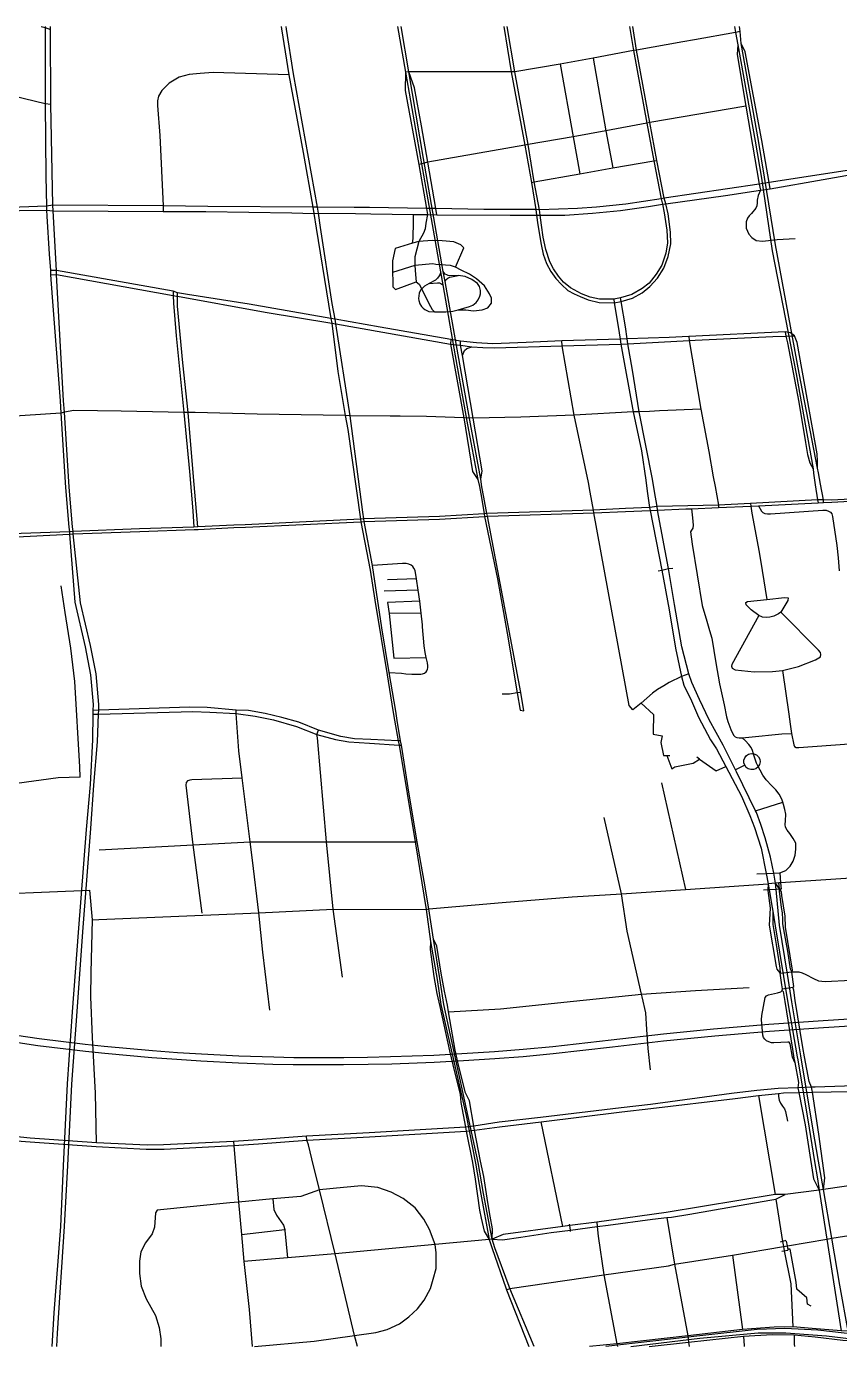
# Model space of a CAD drawing. Header units: inches. Extents: x 13420766 to 13428247, y 3677305 to 3681805.
# Drawn here: x 13423400 to 13426172, y 3677305 to 3681805 of the extents above; entities that cross this region are included whole.
import ezdxf

# ---------------------------------------------------------------- set-up
doc = ezdxf.new("R2010")
doc.units = ezdxf.units.IN
doc.header["$MEASUREMENT"] = 0

msp = doc.modelspace()

# ---------------------------------------------------------------- linework, layer by layer
for points in [[(13422445.6, 3681802.6), (13422458.1, 3681804.6), (13422696, 3681737.6), (13422710.9, 3681731.6), (13422839.9, 3681688.9), (13422871.8, 3681679.8), (13423171.6, 3681612.9), (13423463.9, 3681542.3), (13423483.6, 3681540.6)], [(13423450, 3681805.3), (13423463.5, 3681801.2), (13423482, 3681794.9)], [(13423463.6, 3681805.3), (13423463.5, 3681801.2), (13423463.9, 3681542.3), (13423465.8, 3681294.4), (13423468.1, 3681193), (13423468.3, 3681178.7)], [(13423490.3, 3681196.1), (13423483.6, 3681540.6), (13423482, 3681794.9), (13423482.3, 3681805.3)], [(13424267.9, 3681805.3), (13424269.2, 3681796.9), (13424295.1, 3681640.8), (13424343.8, 3681375.8), (13424376.2, 3681189.3), (13424379.8, 3681167.6), (13424387.9, 3681117.5)], [(13424402.1, 3681120.4), (13424395.5, 3681169), (13424392.8, 3681189.1), (13424310.4, 3681643.7), (13424287.1, 3681795.8), (13424285.4, 3681805.3)], [(13424664.9, 3681805.3), (13424692.7, 3681648.9), (13424743.9, 3681355.7)], [(13424754.1, 3681355.6), (13424703.3, 3681650.7), (13424677, 3681805.3)], [(13425027.6, 3681805.3), (13425053.1, 3681650), (13425099, 3681400.8), (13425121.7, 3681273), (13425136.5, 3681180.7)], [(13425149.2, 3681180.3), (13425131.4, 3681275.3), (13425110.4, 3681403.1), (13425065.4, 3681650.7), (13425038.5, 3681805.3)], [(13425455.7, 3681805.3), (13425470, 3681722.8), (13425514.7, 3681475), (13425539.3, 3681347.4), (13425563.9, 3681217.8)], [(13425573.7, 3681219.4), (13425548.6, 3681348.8), (13425525.3, 3681477.7), (13425480.2, 3681724.2), (13425467, 3681805.3)], [(13425814, 3681805.3), (13425817.4, 3681784.9), (13425825.5, 3681742.7)], [(13425836.7, 3681746.7), (13425833.3, 3681788.3), (13425830.7, 3681805.3)], [(13425677.1, 3681759.6), (13425638.2, 3681752.6)], [(13425833.3, 3681788.3), (13425817.4, 3681784.9), (13425677.1, 3681759.6)], [(13425638.2, 3681752.6), (13425480.2, 3681724.2), (13425470, 3681722.8), (13425331.8, 3681697.4), (13425219.9, 3681676.8), (13425065.4, 3681650.7), (13425053.1, 3681650), (13424703.3, 3681650.7), (13424692.7, 3681648.9)], [(13425825.5, 3681742.7), (13425822.7, 3681709.6), (13425853, 3681533.9), (13425898.3, 3681267.4)], [(13425825.5, 3681742.7), (13425884.5, 3681414.2)], [(13425935.3, 3681252.2), (13425932.1, 3681272.8), (13425907.3, 3681416.4), (13425850.6, 3681718.2), (13425836.7, 3681746.7)], [(13425895.4, 3681416), (13425836.7, 3681746.7)], [(13425219.9, 3681676.8), (13425263.5, 3681429), (13425286.1, 3681302.5)], [(13425331.8, 3681697.4), (13425375.4, 3681449.5), (13425399, 3681322.9)], [(13422471.5, 3681650.3), (13422503.2, 3681643.5), (13422543.3, 3681627.9), (13422604.1, 3681597.1), (13422657.3, 3681555.3), (13422702.9, 3681519.4), (13422760.4, 3681483.1), (13422820.8, 3681446.4), (13422866.4, 3681411.3), (13422901.8, 3681373.3), (13422953.8, 3681305.3), (13422989.2, 3681261.8), (13423012.6, 3681238.3), (13423065.5, 3681205.3), (13423126.9, 3681182.2), (13423192.1, 3681175.3), (13423468.3, 3681178.7)], [(13423468.1, 3681193), (13423194.6, 3681182.1), (13423129.2, 3681189.2), (13423097.5, 3681200.4), (13423068, 3681212.4), (13423013.4, 3681245.5), (13422984.8, 3681271.6), (13422949.7, 3681316.3), (13422894.4, 3681388.5), (13422858.9, 3681423.6), (13422832.4, 3681444.7), (13422781.3, 3681478), (13422712.4, 3681521.1), (13422682.9, 3681542.2), (13422629.7, 3681587), (13422571, 3681621.6), (13422536.7, 3681639.9), (13422506.1, 3681651.9), (13422477.2, 3681658.9)], [(13424295.1, 3681640.8), (13424036.5, 3681647.7), (13423991.8, 3681644.7), (13423955.1, 3681641.2), (13423920.4, 3681632), (13423886.1, 3681612.2), (13423861.9, 3681587.1), (13423850.5, 3681567.3), (13423846.9, 3681552.1), (13423846.6, 3681535.9), (13423854.5, 3681433.9), (13423865.8, 3681193.8), (13423866.4, 3681174.3)], [(13424692.7, 3681648.9), (13424690.8, 3681587.2), (13424737.9, 3681334.7), (13424763.7, 3681185), (13424767.5, 3681163.7)], [(13424798.8, 3681163.4), (13424795.6, 3681184.6), (13424769, 3681342.3), (13424746.4, 3681466.7), (13424723, 3681596.4), (13424703.3, 3681650.7)], [(13425853, 3681533.9), (13425525.3, 3681477.7), (13425514.7, 3681475), (13425375.4, 3681449.5), (13425263.5, 3681429), (13425110.4, 3681403.1), (13425099, 3681400.8), (13424769, 3681342.3), (13424737.9, 3681334.7)], [(13425884.5, 3681414.2), (13425905.6, 3681288.2), (13425942.8, 3681039.8), (13426023.7, 3680621.5)], [(13426034.4, 3680623.2), (13425953.3, 3681061), (13425916.5, 3681290.9), (13425895.4, 3681416)], [(13424743.9, 3681355.7), (13424811.6, 3680968.8), (13424819.4, 3680924.6), (13424861.8, 3680682.2), (13424903.5, 3680446.8)], [(13424914.2, 3680450.6), (13424872.1, 3680685.5), (13424827.5, 3680936), (13424821.1, 3680969.9), (13424754.1, 3681355.6)], [(13425121.7, 3681273), (13425131.4, 3681275.3), (13425286.1, 3681302.5), (13425399, 3681322.9), (13425539.3, 3681347.4), (13425548.6, 3681348.8)], [(13426375.3, 3681339.2), (13426295, 3681328.5), (13425932.1, 3681272.8), (13425898.3, 3681267.4)], [(13425935.3, 3681252.2), (13426296.8, 3681315.2), (13426374.5, 3681326.6)], [(13425898.3, 3681267.4), (13425573.7, 3681219.4), (13425563.9, 3681217.8), (13425444, 3681199), (13425343.6, 3681189.7), (13425279.2, 3681184.2), (13425149.2, 3681180.3), (13425136.5, 3681180.7), (13424959.3, 3681180.7), (13424795.6, 3681184.6), (13424763.7, 3681185), (13424569.3, 3681187.9)], [(13425898.3, 3681267.4), (13425902, 3681246.7)], [(13424574.1, 3681166.7), (13424719.5, 3681164.2), (13424767.5, 3681163.7), (13424798.8, 3681163.4), (13425049.6, 3681161.4), (13425138.6, 3681161.7), (13425151.1, 3681162.2), (13425235.9, 3681161.7), (13425329.9, 3681168.3), (13425424.7, 3681177.8), (13425520.8, 3681191.9), (13425568.7, 3681199.3), (13425579.4, 3681201), (13425782.8, 3681228.7), (13425879.5, 3681243.3), (13425902, 3681246.7), (13425935.3, 3681252.2)], [(13425563.9, 3681217.8), (13425568.7, 3681199.3), (13425574, 3681169.7)], [(13425587.3, 3681166), (13425579.4, 3681201), (13425573.7, 3681219.4)], [(13425902, 3681246.7), (13425894.1, 3681228.5), (13425890.7, 3681212.7), (13425890.8, 3681204.3), (13425889.8, 3681193.9), (13425886.6, 3681186.3), (13425871.6, 3681167.6), (13425863.4, 3681159.1), (13425858.2, 3681151.3), (13425854.1, 3681138.8), (13425853.5, 3681129.1), (13425853.8, 3681117.8)], [(13423490.3, 3681196.1), (13423468.1, 3681193)], [(13423468.3, 3681178.7), (13423470, 3681158.2), (13423477.5, 3681028.9), (13423481.6, 3680973.3), (13423482.6, 3680958.9), (13423488.2, 3680882), (13423514.6, 3680528.6), (13423517.2, 3680487.3), (13423533.4, 3680233.5), (13423545.1, 3680099), (13423546.5, 3680082.8), (13423547.2, 3680074.7)], [(13423468.3, 3681178.7), (13423491.3, 3681176.7), (13423866.4, 3681174.3), (13424012, 3681174.4), (13424305.1, 3681170.4), (13424379.8, 3681167.6), (13424395.5, 3681169), (13424521.8, 3681167.3)], [(13423559.6, 3680075.8), (13423558.9, 3680084), (13423557.5, 3680099.4), (13423545.2, 3680234.7), (13423529.5, 3680490), (13423526.4, 3680529.6), (13423502.7, 3680959.4), (13423502.7, 3680973.2), (13423491.3, 3681176.7), (13423490.3, 3681196.1)], [(13424516.8, 3681188.1), (13424392.8, 3681189.1), (13424376.2, 3681189.3), (13424018.6, 3681192), (13423865.8, 3681193.8), (13423490.3, 3681196.1)], [(13424569.3, 3681187.9), (13424516.8, 3681188.1)], [(13425136.5, 3681180.7), (13425138.6, 3681161.7), (13425143.2, 3681129.3)], [(13425156, 3681128.2), (13425151.1, 3681162.2), (13425149.2, 3681180.3)], [(13424521.8, 3681167.3), (13424574.1, 3681166.7)], [(13424717.9, 3681082.5), (13424719.1, 3681140.4)], [(13424719.1, 3681140.4), (13424719.5, 3681164.2)], [(13424761.6, 3681134.6), (13424759.3, 3681115.2), (13424753.4, 3681100.5)], [(13424767.5, 3681163.7), (13424761.6, 3681134.6)], [(13425143.2, 3681129.3), (13425154.7, 3681061.5), (13425161.3, 3681029.3), (13425172.9, 3680997.4), (13425188.1, 3680970.2), (13425204.8, 3680946.5), (13425223.7, 3680925.2), (13425245.4, 3680904.8), (13425266.8, 3680893.7), (13425287.8, 3680884.3), (13425315.4, 3680873.7), (13425352.4, 3680863.9), (13425404, 3680862.8)], [(13425402.3, 3680875.2), (13425353.9, 3680875.6), (13425321.5, 3680882.3), (13425292, 3680893.4), (13425254.7, 3680914.1), (13425231.3, 3680933.1), (13425214.3, 3680954.2), (13425196.4, 3680978.7), (13425183.8, 3681003.1), (13425170.5, 3681044.8), (13425161.7, 3681086.8), (13425156, 3681128.2)], [(13425574, 3681169.7), (13425583.1, 3681110.3), (13425585.6, 3681067.6), (13425580.2, 3681032.5), (13425566, 3680991.1), (13425546.7, 3680961.2), (13425522.6, 3680930.6), (13425499.5, 3680912.2), (13425463.8, 3680891.3), (13425425.5, 3680880.1), (13425402.3, 3680875.2)], [(13425404, 3680862.8), (13425428, 3680867.1), (13425466.7, 3680878.5), (13425499.2, 3680897.6), (13425525.5, 3680919.1), (13425550.9, 3680947.1), (13425573.3, 3680981.5), (13425588.2, 3681020.9), (13425596.3, 3681064.5), (13425595.6, 3681104.2), (13425587.3, 3681166)], [(13424387.9, 3681117.5), (13424430, 3680858.8)], [(13424442.1, 3680861.2), (13424402.1, 3681120.4)], [(13424716.2, 3681066.9), (13424717.9, 3681082.5)], [(13424753.4, 3681100.5), (13424738.1, 3681072.5), (13424724.2, 3681020), (13424723.8, 3680989.8), (13424726.1, 3680959.3), (13424728.4, 3680934.3), (13424738.6, 3680927), (13424778, 3680850.4), (13424783.6, 3680840.5), (13424791.4, 3680832.9)], [(13425853.8, 3681117.8), (13425863.1, 3681096.9), (13425872.5, 3681085.9), (13425888.1, 3681075.3), (13425909.9, 3681073.2), (13425959.7, 3681079.2), (13426020.6, 3681082.8)], [(13424862.4, 3680985.1), (13424891, 3681051), (13424880.9, 3681061.1), (13424856.6, 3681070.7), (13424817.2, 3681074.2), (13424783.7, 3681075.3), (13424738.1, 3681072.5), (13424716.2, 3681066.9), (13424656.6, 3681048.1), (13424648.2, 3681006.5), (13424647.8, 3680966.6), (13424649.1, 3680937.5), (13424649.4, 3680917.2), (13424658.1, 3680908.9), (13424728.4, 3680934.3)], [(13424791.4, 3680832.9), (13424829.7, 3680832.3), (13424853.4, 3680834.6), (13424872.4, 3680839.8), (13424898.5, 3680839.8), (13424924.1, 3680835.6), (13424953.5, 3680839.1), (13424973.4, 3680846.6), (13424985.5, 3680862.1), (13424985, 3680878.5), (13424978.3, 3680894.1), (13424961.1, 3680920.6), (13424933.8, 3680945.4), (13424910.3, 3680961.3), (13424882.1, 3680974.6), (13424862.4, 3680985.1), (13424845.9, 3680990.9), (13424795.8, 3680993.3), (13424785.2, 3680995.7), (13424723.8, 3680989.8), (13424647.8, 3680966.6)], [(13423900.5, 3680902.6), (13423502.7, 3680973.2), (13423481.6, 3680973.3)], [(13423482.6, 3680958.9), (13423502.7, 3680959.4), (13423900.7, 3680888.4)], [(13424811.6, 3680968.8), (13424810.1, 3680960.7), (13424807.1, 3680954.8), (13424801.3, 3680946.8), (13424794.2, 3680940.6), (13424772.9, 3680928.9)], [(13424872, 3680956.6), (13424843.6, 3680955.6), (13424837.9, 3680956.5), (13424833.2, 3680958.1), (13424827.7, 3680961), (13424821.1, 3680969.9)], [(13424827.5, 3680936), (13424831.2, 3680942.1), (13424836.2, 3680946.8), (13424843.8, 3680950.1), (13424855, 3680952.9), (13424872, 3680956.6)], [(13424937.8, 3680928.9), (13424919, 3680942.2), (13424895.5, 3680952.9), (13424872, 3680956.6)], [(13423900.5, 3680902.6), (13423900.7, 3680888.4), (13423901.1, 3680861.5), (13423910, 3680751), (13423937, 3680489.5), (13423955.6, 3680288), (13423967, 3680154.6), (13423971.2, 3680099)], [(13424452.4, 3680807.6), (13424437.9, 3680810), (13424159.9, 3680858.4), (13423949.5, 3680891.7), (13423914.7, 3680897.3), (13423900.5, 3680902.6)], [(13424772.9, 3680928.9), (13424757.4, 3680919.7), (13424743.8, 3680906.2), (13424739.3, 3680896), (13424737.3, 3680886.9)], [(13424772.9, 3680928.9), (13424801.6, 3680931.8), (13424808, 3680931.7), (13424813.2, 3680929.5), (13424819.4, 3680924.6)], [(13424872.4, 3680839.8), (13424910.6, 3680850.7), (13424921.8, 3680855.6), (13424933.1, 3680864.2), (13424939.7, 3680873), (13424945.3, 3680885.3), (13424948, 3680894.1), (13424947.8, 3680905.2), (13424944.6, 3680918.3), (13424937.8, 3680928.9)], [(13423900.7, 3680888.4), (13423911.2, 3680886), (13423914.7, 3680885.4), (13424213.5, 3680830.8), (13424441, 3680794), (13424455.1, 3680791.8)], [(13423984.4, 3680099.6), (13423969.9, 3680270), (13423951.4, 3680489.8), (13423933.3, 3680659), (13423914.8, 3680852.2), (13423914.7, 3680885.4), (13423914.7, 3680897.3)], [(13424430, 3680858.8), (13424437.9, 3680810), (13424441, 3680794), (13424462.1, 3680628.5), (13424487.1, 3680479), (13424495.2, 3680431.1), (13424538.8, 3680125.9), (13424540, 3680117), (13424571.5, 3679952), (13424588.3, 3679849.4), (13424629.4, 3679595.5), (13424649.6, 3679473.7)], [(13424659, 3679471.2), (13424637.1, 3679603.1), (13424612, 3679755.7), (13424579.4, 3679968.1), (13424551, 3680117.7), (13424549.8, 3680126.4), (13424546.9, 3680149.3), (13424504.1, 3680478.4), (13424455.1, 3680791.8), (13424452.4, 3680807.6), (13424442.1, 3680861.2)], [(13424737.3, 3680886.9), (13424736.6, 3680877.6), (13424737.4, 3680871.1), (13424741.7, 3680859.6), (13424747.1, 3680850.9), (13424752.2, 3680844.8), (13424757.9, 3680840.9), (13424771.3, 3680833.9), (13424791.4, 3680832.9)], [(13425402.3, 3680875.2), (13425404, 3680862.8), (13425417.3, 3680782.1)], [(13425428, 3680867.1), (13425425.5, 3680880.1)], [(13425442.3, 3680781.1), (13425428, 3680867.1)], [(13426004.8, 3680760.6), (13425986.1, 3680764.3), (13425658.5, 3680747.9), (13425590.7, 3680744.5), (13425447.5, 3680740.5), (13425424.3, 3680739.2), (13425225, 3680733.6), (13425103.7, 3680727.9), (13424989.6, 3680723.9), (13424934.6, 3680726.6), (13424879.7, 3680732.7), (13424847.4, 3680738.5), (13424606.2, 3680780), (13424452.4, 3680807.6)], [(13424455.1, 3680791.8), (13424845.2, 3680722.5), (13424879.6, 3680718.5), (13424919, 3680713.2), (13424956.3, 3680710.6), (13424995.3, 3680709.5), (13425225.9, 3680716.5), (13425426.4, 3680722.4), (13425450.8, 3680723.1), (13425659.3, 3680734.8), (13425679.8, 3680736), (13425945, 3680748.4), (13425989.3, 3680749.9), (13426018.6, 3680750.1)], [(13425417.3, 3680782.1), (13425424.3, 3680739.2), (13425426.4, 3680722.4), (13425469, 3680491.7), (13425496.9, 3680358.8), (13425511.3, 3680259.1)], [(13425534.6, 3680262), (13425489, 3680491.7), (13425465.9, 3680633.5), (13425450.8, 3680723.1), (13425447.5, 3680740.5), (13425442.3, 3680781.1)], [(13424847.4, 3680738.5), (13424845.2, 3680722.5), (13424891.2, 3680470.8), (13424920.8, 3680288.3), (13424938.5, 3680260.7)], [(13424948.9, 3680261.5), (13424953.7, 3680290.8), (13424923, 3680470.5), (13424886.9, 3680684.1), (13424879.6, 3680718.5), (13424879.7, 3680732.7)], [(13425316.3, 3680251.1), (13425267.8, 3680480.6), (13425225.9, 3680716.5), (13425225, 3680733.6)], [(13425658.5, 3680747.9), (13425659.3, 3680734.8), (13425698.9, 3680500.4), (13425726.1, 3680356.1), (13425741.7, 3680270.4)], [(13425986.1, 3680764.3), (13425989.3, 3680749.9), (13425994.8, 3680727), (13426032.8, 3680524), (13426055.4, 3680387.2), (13426062.6, 3680345.6), (13426070.7, 3680317.7), (13426081.6, 3680297.5)], [(13426096.3, 3680299), (13426097.3, 3680323), (13426095.2, 3680348.8), (13426027.9, 3680727.8), (13426018.6, 3680750.1), (13426004.8, 3680760.6)], [(13424886.9, 3680684.1), (13424892.9, 3680700.6), (13424900.9, 3680707.4), (13424919, 3680713.2)], [(13426023.7, 3680621.5), (13426081.6, 3680297.5), (13426083.1, 3680282.3)], [(13426099.7, 3680283.3), (13426096.3, 3680299), (13426034.4, 3680623.2)], [(13425698.9, 3680500.4), (13425558.5, 3680494.5)], [(13423529.5, 3680490), (13423517.2, 3680487.3), (13423064.7, 3680457.2)], [(13424640.1, 3680476.9), (13424504.1, 3680478.4), (13424487.1, 3680479), (13424186.7, 3680484.1), (13423975.5, 3680488.9), (13423951.4, 3680489.8), (13423937, 3680489.5), (13423723.3, 3680493.9), (13423561.4, 3680495.8), (13423529.5, 3680490)], [(13424674.6, 3680476.5), (13424640.1, 3680476.9)], [(13425524.2, 3680493.1), (13425489, 3680491.7), (13425469, 3680491.7), (13425267.8, 3680480.6), (13425086, 3680473.4), (13424923, 3680470.5), (13424891.2, 3680470.8), (13424763.4, 3680475.5), (13424674.6, 3680476.5)], [(13425558.5, 3680494.5), (13425524.2, 3680493.1)], [(13424903.5, 3680446.8), (13424938.5, 3680260.7)], [(13424948.9, 3680261.5), (13424914.2, 3680450.6)], [(13426083.1, 3680282.3), (13426088.8, 3680242.5)], [(13426107.3, 3680244.8), (13426099.7, 3680283.3)], [(13424938.5, 3680260.7), (13424944.2, 3680236.7)], [(13424944.2, 3680236.7), (13424951.5, 3680199.2)], [(13424953, 3680236.1), (13424948.9, 3680261.5)], [(13424959.7, 3680200.3), (13424953, 3680236.1)], [(13425322.3, 3680217.4), (13425316.3, 3680251.1)], [(13425511.3, 3680259.1), (13425516.4, 3680221.4)], [(13425540.8, 3680219.9), (13425534.6, 3680262)], [(13425741.7, 3680270.4), (13425747.9, 3680236.7)], [(13425747.9, 3680236.7), (13425759.3, 3680173.9), (13425759.7, 3680165.3)], [(13426088.8, 3680242.5), (13426096.5, 3680191.4), (13426098.6, 3680180.9)], [(13426117.4, 3680182.3), (13426116.8, 3680191.7), (13426107.3, 3680244.8)], [(13426143.4, 3680190.9), (13426116.8, 3680191.7), (13426096.5, 3680191.4), (13425868, 3680178.6), (13425759.3, 3680173.9), (13425549.8, 3680168.5), (13425524.6, 3680166), (13425442, 3680161.9), (13425333.2, 3680156.2), (13424969.6, 3680144.6), (13424960, 3680144), (13424807.8, 3680134.8), (13424549.8, 3680126.4), (13424538.8, 3680125.9), (13424145.4, 3680106.8), (13424106.8, 3680105.5), (13423984.4, 3680099.6), (13423971.2, 3680099), (13423785.4, 3680092.8), (13423558.9, 3680084)], [(13423559.6, 3680075.8), (13423786.3, 3680084.2), (13423972, 3680090.3), (13423985.3, 3680091), (13424107.6, 3680096.9), (13424146.3, 3680098.2), (13424540, 3680117), (13424551, 3680117.7), (13424808.6, 3680126.2), (13424961.4, 3680134.8), (13424971.3, 3680135.7), (13425334.8, 3680147.6), (13425442.8, 3680151.3), (13425526.3, 3680155.1), (13425551.6, 3680156.9), (13425648.4, 3680160.4), (13425666.9, 3680161.2), (13425759.7, 3680165.3), (13425869.4, 3680170), (13425895.2, 3680171.1), (13426098.6, 3680180.9), (13426117.4, 3680182.3), (13426145.3, 3680184)], [(13424951.5, 3680199.2), (13424960, 3680144), (13424961.4, 3680134.8)], [(13424971.3, 3680135.7), (13424969.6, 3680144.6), (13424959.7, 3680200.3)], [(13425454.4, 3679490.1), (13425334.8, 3680147.6), (13425333.2, 3680156.2), (13425322.3, 3680217.4)], [(13425516.4, 3680221.4), (13425524.6, 3680166), (13425526.3, 3680155.1), (13425566.3, 3679951.8), (13425591.5, 3679816.4), (13425612.3, 3679685.8), (13425633.1, 3679589), (13425640.9, 3679560.4)], [(13425668.5, 3679569.2), (13425657.9, 3679598), (13425634.7, 3679690.5), (13425609.3, 3679835.2), (13425589, 3679957), (13425551.6, 3680156.9), (13425549.8, 3680168.5), (13425540.8, 3680219.9)], [(13426210.6, 3680193.7), (13426143.4, 3680190.9)], [(13426145.3, 3680184), (13426207.2, 3680186.6)], [(13425666.9, 3680161.2), (13425670.4, 3680130.6), (13425672.9, 3680104.9), (13425672.2, 3680094.9), (13425666.8, 3680088.4), (13425664.3, 3680082.1), (13425669.6, 3680040.3), (13425704, 3679831.7), (13425719.3, 3679777.8), (13425728.4, 3679746.1), (13425736.9, 3679719.7), (13425750.8, 3679635.9), (13425762.4, 3679564), (13425779.1, 3679493.1), (13425786.3, 3679451.7), (13425791.7, 3679436.6)], [(13425868, 3680178.6), (13425869.4, 3680170), (13425873.3, 3680145.7), (13425898.4, 3680013.8), (13425908.6, 3679950.7)], [(13425895.2, 3680171.1), (13425905.7, 3680153), (13425910.7, 3680148), (13425917.2, 3680145.2), (13425926.2, 3680143.7), (13425936.8, 3680143.7), (13426115.2, 3680156.1), (13426126.7, 3680156.4), (13426134.1, 3680153.5), (13426140.7, 3680149.5), (13426146.2, 3680144), (13426147.7, 3680135.1), (13426162.5, 3680035.8), (13426167.3, 3679993.7), (13426170.8, 3679949.3)], [(13424961.4, 3680134.8), (13425005.5, 3679922.5), (13425039.4, 3679737), (13425073.4, 3679533.5), (13425083.3, 3679474.5)], [(13425096.1, 3679472.8), (13425085.3, 3679535.4), (13424971.3, 3680135.7)], [(13423043.2, 3680062.5), (13423167.4, 3680058.4), (13423242.4, 3680061), (13423345.2, 3680064.7), (13423547.2, 3680074.7), (13423559.6, 3680075.8)], [(13423558.9, 3680084), (13423546.5, 3680082.8), (13423349.3, 3680076), (13423242, 3680072.6), (13423165, 3680070.1), (13423100.5, 3680071.3), (13423044.5, 3680073.6)], [(13423547.2, 3680074.7), (13423565.1, 3679842.6), (13423599.9, 3679691.1), (13423618.1, 3679595.2), (13423627, 3679493.7), (13423626.7, 3679474.1), (13423626.6, 3679460.8), (13423625.4, 3679373.5), (13423617.2, 3679221.2)], [(13423630.1, 3679219.6), (13423642.7, 3679367), (13423646.1, 3679461.3), (13423646.6, 3679474.9), (13423647.3, 3679494), (13423637.5, 3679598.4), (13423617.9, 3679695.4), (13423584.7, 3679841.1), (13423559.6, 3680075.8)], [(13424637.1, 3679603.1), (13424678.3, 3679600.6), (13424693.8, 3679598.5), (13424714.1, 3679597.3), (13424726.8, 3679597.2), (13424744.6, 3679597), (13424750.2, 3679598.5), (13424756.8, 3679601.2), (13424762.2, 3679605.1), (13424765.5, 3679609), (13424767.6, 3679614.1), (13424768.4, 3679618.8), (13424768.1, 3679625.7), (13424767, 3679636.1), (13424762.6, 3679654.7), (13424758.9, 3679670.8), (13424755.9, 3679694.1), (13424750.5, 3679758.6), (13424749.8, 3679765.4), (13424745.7, 3679805.3), (13424741.6, 3679845.7), (13424735.6, 3679883.3), (13424729.3, 3679922.4), (13424724.9, 3679950.6), (13424721, 3679958.6), (13424716.8, 3679964.9), (13424711.4, 3679969.4), (13424703.9, 3679972.6), (13424695.1, 3679974.1), (13424681.9, 3679974.3), (13424579.4, 3679968.1)], [(13425553.4, 3679949.8), (13425566.3, 3679951.8), (13425589, 3679957), (13425604.2, 3679958.9)], [(13424729.3, 3679922.4), (13424631.1, 3679919.2)], [(13425908.6, 3679950.7), (13425924.1, 3679851.9)], [(13423583.1, 3679246.3), (13423581.6, 3679281.9), (13423565.2, 3679572.2), (13423551.7, 3679685.7), (13423532.3, 3679807.2), (13423518, 3679898.1)], [(13424735.6, 3679883.3), (13424619.5, 3679880.7)], [(13424741.6, 3679845.7), (13424630.5, 3679842.2), (13424636.5, 3679804.2), (13424652.3, 3679652.3), (13424762.6, 3679654.7)], [(13425924.1, 3679851.9), (13425984.6, 3679858.7), (13425996.4, 3679857.7), (13425996.1, 3679848.6), (13425972.1, 3679808.3), (13425964.3, 3679803.3), (13425948.4, 3679795.5), (13425934.9, 3679791.5), (13425922.4, 3679790.4), (13425909.9, 3679791.5), (13425896.7, 3679796.9), (13425870.4, 3679817.1), (13425854.2, 3679833.4), (13425852.5, 3679841.5), (13425858.2, 3679845.2), (13425924.1, 3679851.9)], [(13424745.7, 3679805.3), (13424636.5, 3679804.2)], [(13425896.7, 3679796.9), (13425805.2, 3679630.7), (13425804.2, 3679624.6), (13425806.5, 3679617.8), (13425816, 3679612.1), (13425881.2, 3679605), (13425944, 3679606), (13425977.8, 3679610.4), (13426031.9, 3679623.9), (13426089.6, 3679645.9), (13426106.9, 3679657), (13426108.5, 3679664.8), (13426107.5, 3679670.9), (13426100.1, 3679679), (13425972.1, 3679808.3)], [(13425657.9, 3679598), (13425633.1, 3679589), (13425591.2, 3679568.7), (13425572.5, 3679557.5), (13425551.6, 3679544.8), (13425534.7, 3679532.1), (13425495.3, 3679499), (13425467, 3679475.3), (13425454.4, 3679490.1)], [(13425977.8, 3679610.4), (13425999.4, 3679460.6)], [(13425640.9, 3679560.4), (13425667.1, 3679506.3), (13425691.5, 3679450.8), (13425731.8, 3679373), (13425752.1, 3679342.4)], [(13425775.3, 3679354.9), (13425727.3, 3679441.9), (13425695, 3679510.7), (13425668.5, 3679569.2)], [(13425085.3, 3679535.4), (13425073.4, 3679533.5), (13425046.7, 3679529.4), (13425022.2, 3679529.1)], [(13423626.6, 3679460.8), (13423646.1, 3679461.3), (13423967.4, 3679470.1), (13424025.1, 3679468.2), (13424115.6, 3679462.8), (13424179.4, 3679454.4), (13424242.6, 3679442.1), (13424321.2, 3679419), (13424390.5, 3679391.7), (13424453.4, 3679374.3), (13424499.7, 3679366.8), (13424569.7, 3679362.2), (13424670.3, 3679355.8), (13424678.4, 3679355.4)], [(13424675.8, 3679370.3), (13424666.9, 3679369.8), (13424574.7, 3679374.2), (13424518.6, 3679377.4), (13424471.7, 3679384.7), (13424395.2, 3679406.5), (13424328.4, 3679434.2), (13424270.5, 3679449.8), (13424214.4, 3679463.7), (13424156.8, 3679473.6), (13424114.7, 3679475.2), (13424016, 3679484.2), (13423955.5, 3679484.5), (13423646.6, 3679474.9), (13423626.7, 3679474.1)], [(13424229.6, 3678451.6), (13424205.9, 3678649.5), (13424192.4, 3678783.8), (13424170.6, 3678963.6), (13424162.9, 3679025.7), (13424135.9, 3679244.3), (13424124.4, 3679336.5), (13424115.6, 3679462.8), (13424114.7, 3679475.2)], [(13424649.6, 3679473.7), (13424655.2, 3679440.6)], [(13424664.2, 3679440), (13424659, 3679471.2)], [(13425083.3, 3679474.5), (13425096.1, 3679472.8)], [(13425495.3, 3679499), (13425537.5, 3679460.4), (13425537.2, 3679436.4)], [(13424655.2, 3679440.6), (13424666.9, 3679369.8), (13424670.3, 3679355.8), (13424725.2, 3679025.4), (13424763, 3678795.7), (13424777.5, 3678686.3), (13424799.7, 3678556.8)], [(13424809.1, 3678559.6), (13424787.9, 3678693.9), (13424771.5, 3678797.2), (13424755.9, 3678891.6), (13424732.6, 3679026.3), (13424704.5, 3679188.6), (13424678.4, 3679355.4), (13424675.8, 3679370.3), (13424664.2, 3679440)], [(13425537, 3679419.3), (13425536.7, 3679392.8), (13425566.8, 3679387.4), (13425563.1, 3679364.4), (13425571.9, 3679320.3), (13425582.7, 3679320.3), (13425599.7, 3679275.2), (13425610.5, 3679281.4), (13425672.5, 3679293.9), (13425694.2, 3679308), (13425751.4, 3679268.2), (13425784.2, 3679282.2)], [(13425537.2, 3679436.4), (13425537.1, 3679423.7), (13425537, 3679419.3)], [(13425791.7, 3679436.6), (13425801.4, 3679409)], [(13425999.4, 3679460.6), (13426004.2, 3679427)], [(13426004.2, 3679427), (13426008.1, 3679395.6), (13426015.6, 3679357), (13426018.4, 3679351), (13426024.4, 3679347.9), (13426032.9, 3679347.2), (13426267.5, 3679364.1)], [(13424477.6, 3678564.2), (13424445.5, 3678796.7), (13424422.7, 3679025.6), (13424391.9, 3679380.3), (13424390.5, 3679391.7), (13424395.2, 3679406.5)], [(13425801.4, 3679409), (13425806.6, 3679396.7), (13425811.2, 3679387.9), (13425815.9, 3679383.9), (13425821.7, 3679381.7), (13425830.1, 3679380.2), (13425839.8, 3679380), (13425862.7, 3679383.1), (13425974.9, 3679393.8), (13426008.1, 3679395.6)], [(13425968.3, 3678919.9), (13425989.1, 3678927.7), (13426003.3, 3678942.6), (13426014.4, 3678959.8), (13426020.5, 3678980.4), (13426023.5, 3679001), (13426022.5, 3679021.3), (13426013.4, 3679037.5), (13426002.2, 3679054.7), (13425993.8, 3679065.9), (13425988.1, 3679075.7), (13425987, 3679084.8), (13425988.1, 3679098), (13425988.7, 3679119.9), (13425985.7, 3679136.1), (13425981, 3679153.7), (13425978.4, 3679161.1), (13425974.9, 3679170.9), (13425966.4, 3679187.8), (13425954.3, 3679203), (13425941.1, 3679216.9), (13425921.5, 3679237.1), (13425911, 3679253.4), (13425901.2, 3679270.6), (13425894.9, 3679282.4), (13425888.7, 3679293.9), (13425884.3, 3679307.1), (13425878.9, 3679324.6), (13425878.4, 3679326.4), (13425875.2, 3679337.1), (13425870.5, 3679347.6), (13425862.4, 3679357.7), (13425851.9, 3679369.9), (13425839.8, 3679380)], [(13425752.1, 3679342.4), (13425784.2, 3679282.2), (13425837.9, 3679181.1), (13425865.6, 3679116.2), (13425881.6, 3679074.6), (13425905, 3679004.1), (13425922.2, 3678918.2), (13425929.2, 3678883.2)], [(13425954, 3678884.8), (13425947.5, 3678919.1), (13425937.1, 3678973.8), (13425918.4, 3679040), (13425904, 3679084.7), (13425888.5, 3679125.5), (13425885.8, 3679131), (13425821.1, 3679265), (13425817.8, 3679271.6), (13425775.3, 3679354.9)], [(13425854.5, 3679319.7), (13425861.8, 3679324.6), (13425870.9, 3679327), (13425878.4, 3679326.4), (13425880.3, 3679326.2), (13425888.8, 3679322.4), (13425895.6, 3679315.9), (13425899.8, 3679307.5), (13425901, 3679298.2), (13425899, 3679289.1), (13425894.9, 3679282.4), (13425894.1, 3679281.1), (13425886.7, 3679275.2), (13425878.4, 3679272.2)], [(13425582.7, 3679320.3), (13425593.2, 3679320.1)], [(13425694.2, 3679308), (13425685.5, 3679314.6)], [(13425848.6, 3679287), (13425817.8, 3679271.6)], [(13425861, 3679274.6), (13425853.8, 3679279.8), (13425848.6, 3679287), (13425846, 3679295.4), (13425846.1, 3679304.3)], [(13425846.1, 3679304.3), (13425849, 3679312.7), (13425854.5, 3679319.7)], [(13423583.1, 3679246.3), (13423508.4, 3679244), (13423367.4, 3679224.9), (13423269.5, 3679224.9), (13423200.2, 3679230.9), (13423019.9, 3679208.2), (13422900.4, 3679213.5), (13422847.3, 3679240.3)], [(13423998.7, 3678782.2), (13423968.9, 3679015.5), (13423944.4, 3679219), (13423945.5, 3679228.6), (13423951.8, 3679235.1), (13423958.7, 3679237.5), (13423964.1, 3679238.1), (13424135.9, 3679244.3)], [(13425878.4, 3679272.2), (13425869.5, 3679272), (13425861, 3679274.6)], [(13423617.2, 3679221.2), (13423603.9, 3679067.4), (13423576.6, 3678717.3), (13423556.4, 3678446.5), (13423538.7, 3678201.2), (13423525.7, 3677921.5)], [(13423540.9, 3677923.2), (13423555, 3678200), (13423572.9, 3678447.3), (13423592.5, 3678719.3), (13423619.4, 3679071.3), (13423630.1, 3679219.6)], [(13425564.9, 3679226.8), (13425647.1, 3678863.3)], [(13425885.8, 3679131), (13425978.4, 3679161.1)], [(13425515.3, 3678385.9), (13425511.4, 3678443.3), (13425498.7, 3678497.8), (13425496.8, 3678506.2), (13425448.1, 3678721.2), (13425428.6, 3678848.2), (13425369.8, 3679108.3)], [(13423648.2, 3678998.6), (13423968.9, 3679015.5), (13424162.9, 3679025.7), (13424422.7, 3679025.6), (13424725.2, 3679025.4), (13424732.6, 3679026.3)], [(13424763, 3678795.7), (13424771.5, 3678797.2), (13425021.5, 3678819.2), (13425260.1, 3678838.4), (13425428.6, 3678848.2), (13425647.1, 3678863.3), (13425929.2, 3678883.2)], [(13425890.2, 3678917), (13425922.2, 3678918.2), (13425947.5, 3678919.1), (13425968.3, 3678919.9), (13425971.1, 3678886), (13425972.9, 3678864.5), (13425968.2, 3678864.3), (13425967, 3678864.2), (13425956, 3678863.7), (13425932.5, 3678862.6), (13425927.9, 3678862.4), (13425912.4, 3678861.6)], [(13425929.2, 3678883.2), (13425927.9, 3678862.4), (13425927.7, 3678860), (13425935.7, 3678800.3), (13425932.6, 3678742.1), (13425955.6, 3678601.5), (13425958.7, 3678591.8), (13425962.7, 3678586.7), (13425969.1, 3678578.6)], [(13425954, 3678884.8), (13425929.2, 3678883.2)], [(13425929.2, 3678883.2), (13425932.5, 3678862.6), (13425942.2, 3678801.5), (13425944.2, 3678789.5), (13425952.4, 3678739.8)], [(13425965.4, 3678885.6), (13425954, 3678884.8)], [(13425977.1, 3678524.4), (13426013.3, 3678530.3), (13426016.6, 3678533.2), (13426008.8, 3678581.9), (13426009.1, 3678582.8), (13426011.2, 3678588.4), (13425987.3, 3678734.6), (13425986.2, 3678772.8), (13425975.6, 3678842.8), (13425974, 3678855.7), (13425968.2, 3678864.3), (13425966.9, 3678866.1), (13425954, 3678884.8)], [(13425967.2, 3678742.1), (13425956, 3678863.7), (13425954, 3678884.8)], [(13426403.9, 3678916.1), (13426348.2, 3678911.1), (13425971.1, 3678886), (13425965.4, 3678885.6)], [(13426009.1, 3678582.8), (13426005.1, 3678592), (13425995.4, 3678652.7), (13425982.2, 3678727.1), (13425978.5, 3678746.6), (13425978.7, 3678761.6), (13425977, 3678783.6), (13425974.5, 3678801.9), (13425967.5, 3678857.7), (13425967, 3678864.2), (13425966.9, 3678866.1), (13425965.4, 3678885.6)], [(13422735.1, 3678825.2), (13423616.3, 3678861.6)], [(13423638.6, 3678000.4), (13423635, 3678169.2), (13423625.6, 3678359.3), (13423619.3, 3678497.9), (13423620.7, 3678580), (13423625.2, 3678760.2), (13423616.3, 3678861.6)], [(13423625.2, 3678760.2), (13423647.1, 3678761.1), (13424192.4, 3678783.8), (13424445.5, 3678796.7), (13424763, 3678795.7)], [(13425944.2, 3678789.5), (13425944.1, 3678743.9), (13425955.4, 3678676.2), (13425968.8, 3678595.1), (13425969.1, 3678578.6)], [(13426009.9, 3678481), (13425994.5, 3678574.9), (13425967.2, 3678742.1)], [(13425952.4, 3678739.8), (13425995.6, 3678477.6)], [(13424777.5, 3678686.3), (13424776, 3678659.2), (13424789.3, 3678566.8), (13424798.8, 3678508.9), (13424809.2, 3678465), (13424842.5, 3678313.8)], [(13424861.8, 3678315.5), (13424839.3, 3678446.3), (13424835.3, 3678469.4), (13424825.8, 3678517.1), (13424814, 3678578.2), (13424799.3, 3678670.3), (13424787.9, 3678693.9)], [(13422308.4, 3678577.4), (13422390.1, 3678547.3), (13422493, 3678520.3), (13422598, 3678492.9), (13422704.6, 3678467.2), (13422805.4, 3678444.3), (13422878.3, 3678428.2), (13422974, 3678409.1), (13423077.1, 3678389.4), (13423160.9, 3678374.6), (13423252, 3678359.7), (13423438.9, 3678332.2), (13423601.5, 3678312.8)], [(13423600.8, 3678334.7), (13423443.1, 3678354.4), (13423257, 3678382.1), (13423165.7, 3678397.3), (13423079.9, 3678412.3), (13422978.4, 3678431.5), (13422880.2, 3678451.4), (13422809, 3678466.5), (13422707.9, 3678489.9), (13422604, 3678514.7), (13422497.7, 3678542.1), (13422394.1, 3678569.6), (13422310.2, 3678596.2)], [(13425960.1, 3678511.5), (13425971.4, 3678514.6), (13425976.5, 3678518.6), (13425977.1, 3678524.4), (13425975.6, 3678538.9), (13425969.1, 3678578.6)], [(13425969.1, 3678578.6), (13426009.1, 3678582.8), (13426020, 3678582.3), (13426033, 3678582.3), (13426045.1, 3678579.9), (13426057.2, 3678574.2), (13426082.8, 3678559.8), (13426099.9, 3678552.5), (13426122.6, 3678549.5), (13426297.5, 3678558.6), (13426409.9, 3678564.4), (13426489.3, 3678566.3), (13426612.1, 3678569.3), (13426660.9, 3678570.5), (13426667.6, 3678570)], [(13424799.7, 3678556.8), (13424813.3, 3678471.3), (13424899, 3678093.6), (13424931, 3677930.8), (13424949.5, 3677825.2)], [(13424958, 3677827.1), (13424940.4, 3677933.3), (13424822.5, 3678471.5), (13424809.1, 3678559.6)], [(13424839.3, 3678446.3), (13425016, 3678456.7), (13425265.6, 3678482.4), (13425496.8, 3678506.2), (13425680.6, 3678519.7), (13425864.2, 3678529)], [(13425979.7, 3678515.5), (13425976.5, 3678518.6)], [(13426015.8, 3678520.6), (13426013.3, 3678530.3)], [(13426020.9, 3678485.3), (13426015.8, 3678520.6)], [(13425905.8, 3678419.7), (13425907.2, 3678433.9), (13425918.3, 3678495.6), (13425922.6, 3678500.7), (13425929.4, 3678504.9), (13425960.1, 3678511.5)], [(13425979.7, 3678515.5), (13425985.1, 3678482.2)], [(13425985.1, 3678482.2), (13426011.5, 3678319.4)], [(13425995.6, 3678477.6), (13426027.8, 3678293.5)], [(13426040.1, 3678296.3), (13426009.9, 3678481)], [(13426047.3, 3678324.8), (13426020.9, 3678485.3)], [(13426204, 3678420.9), (13426116, 3678415.7), (13425930.5, 3678403.3), (13425742.3, 3678387.5), (13425571.3, 3678370.5), (13425393.1, 3678349.7), (13425194.8, 3678327.5), (13425093.6, 3678317.6), (13424995.9, 3678309.7), (13424884, 3678302.7), (13424789.1, 3678297.6), (13424641.3, 3678292.5), (13424562.9, 3678290.3), (13424482.4, 3678289.5), (13424377.6, 3678289.5), (13424311.3, 3678290.1), (13424242.9, 3678291.6), (13424124.1, 3678295.8), (13423996.6, 3678301.7), (13423914.8, 3678307.2), (13423830.2, 3678313.8), (13423664.8, 3678328.5)], [(13423667.2, 3678305.9), (13423827.9, 3678291), (13423913, 3678284.8), (13423994.5, 3678279.8), (13424123.2, 3678272.5), (13424240.5, 3678268.3), (13424309.2, 3678267.4), (13424374.3, 3678266.8), (13424481.5, 3678266.8), (13424565, 3678267.6), (13424645.5, 3678269.1), (13424790.2, 3678274.6), (13424889.7, 3678280), (13424997.3, 3678287.2), (13425093.6, 3678294.6), (13425195.4, 3678304.5), (13425397.7, 3678327.1), (13425572.2, 3678347.8), (13425747.3, 3678364.7), (13425933.5, 3678380.3), (13426117.4, 3678393), (13426207, 3678398.8)], [(13425519.7, 3678321.2), (13425515.3, 3678385.9)], [(13425910.9, 3678366.6), (13425905.8, 3678419.7)], [(13426019.5, 3678273.3), (13426011.8, 3678291.6), (13426003.5, 3678337.1), (13426000.7, 3678342.5), (13425995.9, 3678343.3), (13425947.6, 3678340.2), (13425940.5, 3678341.3), (13425930.5, 3678344.2), (13425923.4, 3678347.9), (13425916.9, 3678353.2), (13425913.2, 3678358.4), (13425910.9, 3678366.6)], [(13423664.8, 3678328.5), (13423600.8, 3678334.7)], [(13423601.5, 3678312.8), (13423667.2, 3678305.9)], [(13424842.5, 3678313.8), (13424853.9, 3678265.3)], [(13424872.7, 3678265.1), (13424861.8, 3678315.5)], [(13425527.1, 3678248.3), (13425519.7, 3678321.2)], [(13426011.5, 3678319.4), (13426016.6, 3678288.8)], [(13426027.8, 3678293.5), (13426029.6, 3678282.7), (13426068, 3678049.5)], [(13426081.1, 3678049.9), (13426040.1, 3678296.3)], [(13426052.7, 3678293.6), (13426047.3, 3678324.8)], [(13426076.9, 3678189.6), (13426068, 3678209.2), (13426052.7, 3678293.6)], [(13424853.9, 3678265.3), (13424878.4, 3678164.8), (13424880.4, 3678137.9), (13424896.9, 3678053.8), (13424899, 3678040.1), (13424921.1, 3677932.8), (13424929.7, 3677875.8), (13424944.9, 3677770.3), (13424950.3, 3677742.9), (13424960.7, 3677699.3), (13424977.8, 3677670.6)], [(13424988.1, 3677672.1), (13424989.2, 3677707.2), (13424981.4, 3677749.7), (13424972.7, 3677796.8), (13424958.9, 3677885.3), (13424947.6, 3677937.2), (13424927.6, 3678043.1), (13424925.1, 3678056.4), (13424910.6, 3678143.2), (13424896.3, 3678170.1), (13424872.7, 3678265.1)], [(13426016.6, 3678288.8), (13426019.5, 3678273.3), (13426031.9, 3678206.1), (13426030, 3678187.9)], [(13426488.9, 3678203.3), (13426088.5, 3678190.1), (13426076.9, 3678189.6), (13426030, 3678187.9), (13425962.3, 3678185.4), (13425890, 3678177.8), (13425803.8, 3678168.4), (13425527.1, 3678130.7), (13425427.9, 3678118.9), (13425152.7, 3678086.1), (13425011.7, 3678070), (13424925.1, 3678056.4), (13424896.9, 3678053.8), (13424568.7, 3678034.2), (13424354.4, 3678022.8), (13424190.6, 3678010.3), (13424105.8, 3678004.7), (13423867.3, 3677992.7), (13423812.2, 3677992.4), (13423638.6, 3678000.4), (13423413.2, 3678016.3), (13423337, 3678023.3), (13423125, 3678038.6), (13422794.9, 3678064)], [(13423336, 3678008.9), (13423412.3, 3678002.8), (13423637.9, 3677987), (13423808.2, 3677978.1), (13423869.7, 3677978.4), (13424106.8, 3677991.2), (13424191.6, 3677996.9), (13424355.5, 3678009.4), (13424569.6, 3678020.8), (13424899, 3678040.1), (13424927.6, 3678043.1), (13425013.3, 3678053.9), (13425155, 3678071), (13425429.5, 3678105.6), (13425529.2, 3678117.4), (13425816.5, 3678151.5), (13425896.2, 3678161), (13425964.1, 3678168.3), (13425980.5, 3678170.1), (13426033.3, 3678171.3), (13426079.5, 3678172.3), (13426207.4, 3678175.2), (13426491.8, 3678185.7)], [(13425896.2, 3678161), (13425952.5, 3677824.1)], [(13425964.1, 3678168.3), (13425964.4, 3678157.5), (13425966, 3678145.6), (13425970.8, 3678134.6), (13425977.2, 3678125.1), (13425983.9, 3678115.9), (13425987.9, 3678106.8), (13425994.5, 3678073.5)], [(13426030, 3678187.9), (13426033.3, 3678171.3), (13426054.8, 3678061), (13426066.4, 3677987.4), (13426083.5, 3677876.9), (13426102.1, 3677838.8)], [(13426117.2, 3677840.8), (13426121.5, 3677880.6), (13426101.1, 3678029.8), (13426079.5, 3678172.3), (13426076.9, 3678189.6)], [(13425229, 3677714.6), (13425155, 3678071)], [(13424373.4, 3677945.9), (13424361.8, 3677992.7), (13424355.5, 3678009.4), (13424354.4, 3678022.8)], [(13426068, 3678049.5), (13426086.9, 3677935.8)], [(13426100.5, 3677937.6), (13426081.1, 3678049.9)], [(13424105.8, 3678004.7), (13424106.8, 3677991.2), (13424122.5, 3677798.2), (13424133, 3677688), (13424141.7, 3677595.9), (13424159.9, 3677432), (13424169.9, 3677305.4)], [(13426949.1, 3677980.4), (13426936.1, 3677977.9), (13426534.3, 3677911.8), (13426257.9, 3677861.4), (13426117.2, 3677840.8), (13426102.1, 3677838.8), (13425986.1, 3677823.7)], [(13424452.1, 3677622), (13424399.6, 3677840), (13424373.4, 3677945.9)], [(13426086.9, 3677935.8), (13426096.5, 3677877.1), (13426102.1, 3677838.8), (13426128.6, 3677671.1), (13426177.1, 3677358.9)], [(13426201.7, 3677358), (13426173.5, 3677514.6), (13426145.9, 3677674.8), (13426117.2, 3677840.8), (13426100.5, 3677937.6)], [(13423525.7, 3677921.5), (13423515.7, 3677714.8), (13423493.4, 3677420.7), (13423486.7, 3677305.4)], [(13423503.3, 3677305.4), (13423505.8, 3677351.1), (13423529.6, 3677714.3), (13423540.9, 3677923.2)], [(13424178.1, 3677305.4), (13424381.2, 3677323.7), (13424518, 3677343), (13424591.3, 3677353.5), (13424629.5, 3677363.7), (13424671.3, 3677382.8), (13424703.9, 3677406.4), (13424733.1, 3677433.8), (13424755.8, 3677463.1), (13424777, 3677503.4), (13424786.9, 3677534.7), (13424797.3, 3677571.5), (13424796.7, 3677624.6), (13424793.4, 3677652.9), (13424774.1, 3677704.6), (13424754.9, 3677739.6), (13424725.4, 3677777.8), (13424684.2, 3677809.7), (13424643.6, 3677832.1), (13424597.6, 3677848), (13424541.8, 3677853.3), (13424480.8, 3677847.4), (13424399.6, 3677840), (13424335, 3677817.2), (13424240.3, 3677808.7), (13424122.5, 3677798.2)], [(13424122.5, 3677798.2), (13424093.9, 3677795.4), (13423846, 3677770.6), (13423840, 3677761.7), (13423836.1, 3677712.1), (13423828.9, 3677689.7), (13423806, 3677659.6), (13423790.1, 3677628.8), (13423785, 3677596), (13423785.3, 3677554.8), (13423791.6, 3677510.9), (13423808.6, 3677468.5), (13423840.3, 3677410.8), (13423852.5, 3677370.5), (13423858.2, 3677331.4), (13423858.8, 3677305.4)], [(13424240.3, 3677808.7), (13424243.3, 3677773), (13424252.1, 3677753.4), (13424276.3, 3677719.8), (13424280.5, 3677704.6), (13424281.4, 3677701.3), (13424289.7, 3677608.3)], [(13424949.5, 3677825.2), (13424977.8, 3677670.6)], [(13424988.1, 3677672.1), (13424958, 3677827.1)], [(13424988.1, 3677672.1), (13425023.5, 3677669.2), (13425085.2, 3677678.1), (13425188.7, 3677693.8), (13425254.3, 3677702.5), (13425345.8, 3677714.7), (13425383.1, 3677719.7), (13425534.4, 3677739.9), (13425583.4, 3677744.9), (13425599.5, 3677746.5), (13425661.6, 3677756.8), (13425810.8, 3677783), (13425934, 3677804.2), (13425955.3, 3677807.5)], [(13425037, 3677499.1), (13425048, 3677503.9), (13425368.7, 3677549.7), (13425589.2, 3677581.2), (13425609.9, 3677586.1), (13425807.4, 3677617.5), (13425980.8, 3677646.4), (13425994.6, 3677648.7), (13426128.6, 3677671.1), (13426145.9, 3677674.8), (13426283.5, 3677697.1), (13426564.1, 3677741.9), (13426965.5, 3677811.7), (13426977.9, 3677817.5)], [(13425952.5, 3677824.1), (13425580.5, 3677762.4)], [(13425986.1, 3677823.7), (13425952.5, 3677824.1)], [(13425955.3, 3677807.5), (13425986.1, 3677823.7)], [(13425955.3, 3677807.5), (13425978, 3677663.8), (13425980.8, 3677646.4), (13425983.6, 3677632), (13426005.8, 3677519.8), (13426013.3, 3677372.4)], [(13425580.5, 3677762.4), (13425344.1, 3677729.5), (13425252.4, 3677717.6), (13425229, 3677714.6), (13425024.9, 3677687.9), (13424988.1, 3677672.1)], [(13425254.8, 3677698), (13425254.3, 3677702.5), (13425252.4, 3677717.6), (13425251.8, 3677722.5)], [(13425344.1, 3677729.5), (13425345.8, 3677714.7), (13425349.5, 3677681.6), (13425368.7, 3677549.7), (13425413, 3677314.5), (13425414.5, 3677305.4)], [(13425583.4, 3677744.9), (13425609.9, 3677586.1), (13425654.9, 3677342), (13425657.2, 3677320.4), (13425659.4, 3677305.4)], [(13424133, 3677688), (13424280.5, 3677704.6)], [(13424977.8, 3677670.6), (13424793.4, 3677652.9), (13424452.1, 3677622)], [(13424988.1, 3677672.1), (13424977.8, 3677670.6)], [(13424977.8, 3677670.6), (13424987.4, 3677639.3), (13425034.1, 3677506.1), (13425037, 3677499.1), (13425112.8, 3677305.4)], [(13425131.1, 3677305.4), (13425048, 3677503.9), (13425045.3, 3677510.2), (13424996.8, 3677641.5), (13424988.1, 3677672.1)], [(13425989, 3677666.6), (13425978, 3677663.8), (13425969.5, 3677661.5)], [(13425996.1, 3677640.6), (13425994.6, 3677648.7), (13425991.6, 3677664.5)], [(13424452.1, 3677622), (13424289.7, 3677608.3), (13424141.7, 3677595.9)], [(13424528.8, 3677305.4), (13424518, 3677343), (13424452.1, 3677622)], [(13425807.4, 3677617.5), (13425840.9, 3677363.9)], [(13425975.5, 3677630.5), (13425983.6, 3677632), (13425993.4, 3677633.8)], [(13425993.4, 3677633.8), (13425996.1, 3677634.5), (13425997, 3677637.6), (13425996.1, 3677640.6)], [(13426003.6, 3677637), (13425997, 3677637.6)], [(13426023.8, 3677525.5), (13426003.6, 3677637)], [(13427005.6, 3677575.2), (13426960.6, 3677561.1), (13426881, 3677533.7), (13426814.7, 3677506), (13426769.4, 3677485), (13426729.3, 3677466.5), (13426619, 3677409), (13426567.2, 3677379.2), (13426505.7, 3677357.6), (13426442.4, 3677344.8), (13426381, 3677345.4), (13426336.2, 3677346.9), (13426265.7, 3677350.9), (13426201.7, 3677358), (13426177.1, 3677358.9), (13426078.7, 3677366.8), (13426013.3, 3677372.4), (13425949.4, 3677371.6), (13425840.9, 3677363.9), (13425654.9, 3677342), (13425413, 3677314.5), (13425320.1, 3677305.4)], [(13425523.2, 3677305.4), (13425657.2, 3677320.4), (13425845, 3677341.3), (13425942.7, 3677346.7), (13426016.9, 3677344.9), (13426088.9, 3677338.7), (13426183.1, 3677327.7), (13426207, 3677325.9), (13426341.6, 3677314), (13426398.9, 3677313.8), (13426456.7, 3677319.1), (13426520.7, 3677330.9), (13426570.6, 3677346.2), (13426627.1, 3677366.7), (13426689.8, 3677393.4), (13426764.1, 3677428.4), (13426825.4, 3677456.5), (13426889.1, 3677474.2), (13426970.8, 3677508.4), (13427015.1, 3677521.7)], [(13426075.4, 3677443.1), (13426062.5, 3677450), (13426060.3, 3677471.3), (13426026.1, 3677501.4), (13426023.8, 3677525.5)], [(13426676.2, 3677423.4), (13426605.3, 3677390.9), (13426530.8, 3677360.9), (13426462.6, 3677342.5), (13426407.7, 3677337.8), (13426353.8, 3677337), (13426267.7, 3677342.2), (13426097.8, 3677361.7), (13425985.5, 3677367.4), (13425891.7, 3677363.8), (13425695.5, 3677342.4), (13425375.8, 3677305.4)], [(13425460.6, 3677305.4), (13425696.1, 3677334.2), (13425895.1, 3677352.7), (13425989.2, 3677352.1), (13426127.1, 3677341.9), (13426269.7, 3677325.1), (13426358.6, 3677318.3), (13426404.9, 3677320.6), (13426463.7, 3677327.7), (13426539, 3677346.7), (13426611.6, 3677376.3), (13426682, 3677409.5)], [(13425845, 3677341.3), (13425846.8, 3677307.9)], [(13425846.8, 3677307.9), (13425847.1, 3677305.4)], [(13426016.9, 3677344.9), (13426017.4, 3677314.1)], [(13426017.4, 3677314.1), (13426017.9, 3677305.4)]]:
    msp.add_lwpolyline(points)

doc.saveas('drawing.dxf')
